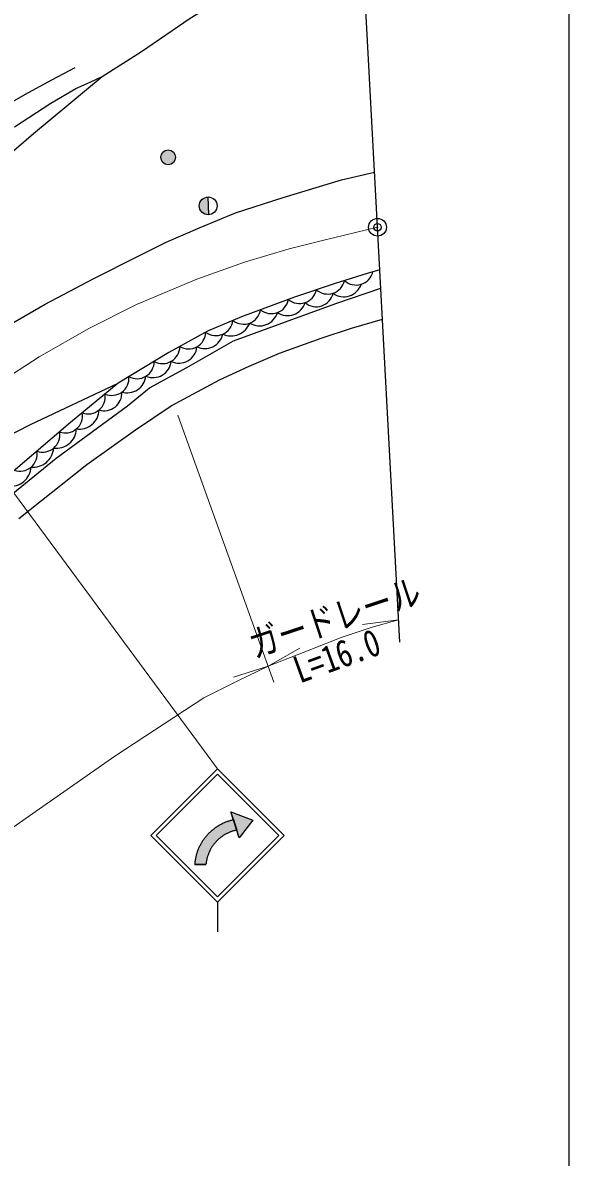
# Model space of a CAD drawing. Units: millimetres, scale not verified. Extents: x 40000 to 680000, y 20000 to 380000.
# Drawn here: x 542107 to 579000, y 241407 to 318051 of the extents above; entities that cross this region are included whole.
import ezdxf
from ezdxf.enums import TextEntityAlignment as Align

# ---------------------------------------------------------------- set-up
doc = ezdxf.new("R2010")
doc.units = ezdxf.units.MM
doc.header["$LTSCALE"] = 1000
doc.header["$PDMODE"] = 32
doc.header["$PDSIZE"] = 500
doc.linetypes.add('CHAIN', pattern=[18.5, 12, -1.5, 3.5, -1.5])
for name, color, linetype, lineweight in [('M-BGD', 7, 'Continuous', 25), ('M-BMK', 2, 'CHAIN', 13), ('M-BMK-OTRS', 5, 'Continuous', 25), ('M-BMK-SRVR', 3, 'Continuous', 25), ('M-STR-HTXT', 7, 'Continuous', 13), ('M-STR-STRC', 7, 'Continuous', 25), ('M-TTL-BAND', 7, 'Continuous', 25)]:
    doc.layers.add(name, color=color, linetype=linetype, lineweight=lineweight)
doc.layers.add('M-OTRS', color=6, linetype='Continuous')
doc.styles.add('ＭＳ ゴシック', font='')
doc.styles.get('ＭＳ ゴシック').set_extended_font_data('MS Gothic')

msp = doc.modelspace()

# ---------------------------------------------------------------- hatches: boundary and pattern name
at = {"layer": 'M-BGD'}
for points in [[(551425, 308960, -1), (552425, 308960, -1)], [(554601, 306278), (554652, 305079, -0.41421), (554027, 305653, -0.41421)]]:
    msp.add_hatch(color=256, dxfattribs=at).paths.add_polyline_path(points)
at = {"layer": 'M-STR-STRC'}
for points in [[(556553, 263507), (556509, 263498), (556465, 263488), (556421, 263478), (556378, 263466), (556334, 263454), (556291, 263441), (556248, 263427), (556205, 263413), (556163, 263398), (556121, 263382), (556079, 263365), (556037, 263348), (555996, 263330), (555955, 263311), (555914, 263291), (555874, 263271), (555834, 263250), (555794, 263228), (555755, 263206), (555716, 263183), (555678, 263159), (555640, 263135), (555602, 263110), (555565, 263084), (555528, 263058), (555492, 263031), (555456, 263003), (555421, 262975), (555386, 262946), (555352, 262917), (555319, 262887), (555285, 262856), (555253, 262825), (555221, 262794), (555189, 262761), (555158, 262728), (555128, 262695), (555098, 262661), (555069, 262627), (555040, 262592), (555012, 262557), (554985, 262521), (554958, 262484), (554932, 262447), (554906, 262410), (554882, 262373), (554858, 262334), (554834, 262296), (554811, 262257), (554789, 262218), (554768, 262178), (554747, 262138), (554727, 262097), (554708, 262057), (554689, 262015), (554671, 261974), (554654, 261932), (554638, 261890), (554622, 261848), (554607, 261805), (554593, 261762), (554579, 261719), (554567, 261676), (554555, 261633), (554544, 261589), (554533, 261545), (554524, 261501), (554515, 261457), (554507, 261412), (554499, 261368), (554493, 261323), (554487, 261278), (554482, 261233), (554478, 261188), (554477, 261184), (553734, 261185), (553737, 261224), (553742, 261282), (553748, 261340), (553755, 261397), (553763, 261455), (553772, 261512), (553782, 261570), (553792, 261627), (553804, 261683), (553817, 261740), (553831, 261796), (553846, 261852), (553862, 261908), (553879, 261964), (553897, 262019), (553916, 262074), (553935, 262129), (553956, 262183), (553978, 262237), (554000, 262290), (554024, 262343), (554048, 262396), (554073, 262448), (554100, 262500), (554127, 262552), (554155, 262602), (554184, 262653), (554214, 262703), (554244, 262752), (554276, 262801), (554308, 262849), (554341, 262896), (554375, 262944), (554410, 262990), (554446, 263036), (554482, 263081), (554519, 263126), (554557, 263170), (554596, 263213), (554636, 263255), (554676, 263297), (554717, 263338), (554759, 263379), (554801, 263418), (554844, 263457), (554888, 263496), (554932, 263533), (554977, 263570), (555023, 263606), (555069, 263641), (555116, 263675), (555164, 263708), (555212, 263741), (555260, 263773), (555309, 263803), (555359, 263833), (555409, 263863), (555460, 263891), (555511, 263918), (555563, 263945), (555615, 263970), (555668, 263995), (555721, 264019), (555774, 264041), (555828, 264063), (555882, 264084), (555937, 264104), (555991, 264123), (556047, 264141), (556102, 264158), (556158, 264175), (556214, 264190), (556270, 264204), (556327, 264217), (556161, 264737), (557631, 264172), (556719, 262988)], [(556327, 264217), (556270, 264204), (556214, 264190), (556158, 264175), (556102, 264158), (556047, 264141), (555991, 264123), (555937, 264104), (555882, 264084), (555828, 264063), (555774, 264041), (555721, 264019), (555668, 263995), (555615, 263970), (555563, 263945), (555511, 263918), (555460, 263891), (555409, 263863), (555359, 263833), (555309, 263803), (555260, 263773), (555212, 263741), (555164, 263708), (555116, 263675), (555069, 263641), (555023, 263606), (554977, 263570), (554932, 263533), (554888, 263496), (554844, 263457), (554801, 263418), (554759, 263379), (554717, 263338), (554676, 263297), (554636, 263255), (554596, 263213), (554557, 263170), (554519, 263126), (554482, 263081), (554446, 263036), (554410, 262990), (554375, 262944), (554341, 262896), (554308, 262849), (554276, 262801), (554244, 262752), (554214, 262703), (554184, 262653), (554155, 262602), (554127, 262552), (554100, 262500), (554073, 262448), (554048, 262396), (554024, 262343), (554000, 262290), (553978, 262237), (553956, 262183), (553935, 262129), (553916, 262074), (553897, 262019), (553879, 261964), (553862, 261908), (553846, 261852), (553831, 261796), (553817, 261740), (553804, 261683), (553792, 261627), (553782, 261570), (553772, 261512), (553763, 261455), (553755, 261397), (553748, 261340), (553742, 261282), (553737, 261224), (553734, 261185), (554477, 261184), (554482, 261233), (554487, 261278), (554493, 261323), (554499, 261368), (554507, 261412), (554515, 261457), (554524, 261501), (554533, 261545), (554544, 261589), (554555, 261633), (554567, 261676), (554579, 261719), (554593, 261762), (554607, 261805), (554622, 261848), (554638, 261890), (554654, 261932), (554671, 261974), (554689, 262015), (554708, 262057), (554727, 262097), (554747, 262138), (554768, 262178), (554789, 262218), (554811, 262257), (554834, 262296), (554858, 262334), (554882, 262373), (554906, 262410), (554932, 262447), (554958, 262484), (554985, 262521), (555012, 262557), (555040, 262592), (555069, 262627), (555098, 262661), (555128, 262695), (555158, 262728), (555189, 262761), (555221, 262794), (555253, 262825), (555285, 262856), (555319, 262887), (555352, 262917), (555386, 262946), (555421, 262975), (555456, 263003), (555492, 263031), (555528, 263058), (555565, 263084), (555602, 263110), (555640, 263135), (555678, 263159), (555716, 263183), (555755, 263206), (555794, 263228), (555834, 263250), (555874, 263271), (555914, 263291), (555955, 263311), (555996, 263330), (556037, 263348), (556079, 263365), (556121, 263382), (556163, 263398), (556205, 263413), (556248, 263427), (556291, 263441), (556334, 263454), (556378, 263466), (556421, 263478), (556465, 263488), (556509, 263498), (556553, 263507)]]:
    msp.add_hatch(color=256, dxfattribs=at).paths.add_polyline_path(points)

# ---------------------------------------------------------------- linework, layer by layer
at = {"layer": 'M-BGD'}
msp.add_line((554601, 306278), (554652, 305079), dxfattribs=at)
for points in [[(538110, 295793), (538719, 301658), (539040, 307295), (542840, 310555), (547475, 314406), (550118, 316114), (553399, 318346), (555974, 319957), (557831, 320906), (560399, 321952), (560891, 321922), (562064, 321490), (564167, 320733), (565204, 320065)], [(541044, 312501), (542507, 313341), (544078, 314184), (545639, 315017)], [(541553, 311023), (544014, 312617), (545701, 313596), (546666, 314041), (547475, 314406)], [(507571, 273953), (509470, 275022), (512610, 277309), (514738, 278971), (518096, 281475), (522756, 284898), (525787, 287159), (528878, 289396), (532102, 291717), (533712, 292841), (536518, 294795), (539207, 296481), (541162, 297616), (543625, 299042), (546916, 300778), (549889, 302281), (551799, 303223), (554088, 304208), (556460, 305210), (559684, 306245), (563626, 307431), (565855, 307949)], [(566210, 301349), (565353, 301101), (563188, 300437), (560452, 299510), (556881, 298181), (554573, 297203), (551976, 295766), (548541, 293706), (545341, 291033), (540206, 286685), (535550, 282724), (531172, 279181), (527119, 275545), (524599, 272964), (521131, 269605), (518240, 266808), (515794, 264795), (513954, 263389), (512065, 262010), (507701, 259239), (501085, 255191), (494024, 251262), (489263, 248806), (485510, 246471)], [(486364, 245306), (488290, 246737), (491245, 248524), (497037, 251931), (505450, 256886), (512659, 261468), (515209, 263230), (517306, 264803), (521437, 268529), (525822, 272793), (529857, 276711), (534600, 280689), (544356, 288631), (549180, 292167), (550666, 293380), (553184, 294761), (556346, 296552), (559852, 297844), (563237, 299084), (566275, 300126)], [(541847, 284564), (546435, 288207), (549724, 290547), (552138, 292160), (555399, 293916), (557392, 294849), (559445, 295717), (562241, 296741), (564299, 297412), (566388, 298035)], [(488186, 242820), (483510, 249201), (477165, 252696), (470548, 254330), (476213, 253658), (480783, 253558), (481921, 253683), (483179, 253907), (484137, 254131), (485781, 254641), (487574, 255562), (492208, 258140), (499933, 262625), (503525, 264646), (508827, 268054), (515578, 272850), (521301, 276659), (528236, 281642), (534133, 285791), (538912, 289015), (542636, 290906), (548541, 293706)]]:
    msp.add_lwpolyline(points, dxfattribs=at)
for centre, radius in [((551925, 308960), 500), ((554626, 305678), 600)]:
    msp.add_circle(centre, radius, dxfattribs=at)
for centre, radius, start, end in [((564614, 301487), 1160, 227.35683, 346.38865), ((562695, 300881), 1160, 228.6449, 347.68365), ((560791, 300239), 1160, 229.57225, 348.6093), ((561923, 300025), 1160, 229.5071, 347.74796), ((563788, 300761), 1225, 233.34278, 341.69419), ((558896, 299559), 1160, 230.89555, 349.92517), ((559985, 299505), 1240, 236.49078, 343.0104), ((557019, 298845), 1160, 231.69057, 350.74136), ((558102, 298821), 1248, 237.8974, 343.72883), ((555149, 298079), 1160, 233.80433, 352.86542), ((556163, 298268), 1372, 246.12773, 338.42299), ((553304, 297174), 1160, 239.44039, 358.47001), ((554397, 297278), 1240, 244.61549, 347.6755), ((551554, 296182), 1160, 240.58627, 359.63049), ((552665, 296261), 1205, 243.96893, 355.09456), ((549824, 295162), 1160, 241.43521, 0.46483), ((550892, 295328), 1253, 247.91001, 353.14846), ((548120, 294027), 1155, 246.42705, 5.74966), ((549147, 294330), 1285, 254.35031, 352.68024), ((546513, 292779), 1160, 250.35781, 9.38744), ((547604, 293034), 1197, 253.12039, 2.8463), ((544978, 291493), 1160, 250.54592, 9.5761), ((545923, 291924), 1334, 261.46769, 358.46594), ((544389, 290640), 1337, 261.80119, 358.51618), ((543448, 290202), 1160, 250.74155, 9.77117), ((541922, 288910), 1160, 250.74155, 9.77117), ((542791, 289430), 1412, 265.14979, 355.36293), ((541277, 288123), 1398, 264.60323, 355.92645)]:
    msp.add_arc(centre, radius, start, end, dxfattribs=at)
at = {"layer": 'M-BMK'}
msp.add_lwpolyline([(467442, 256894), (472630, 256633), (476113, 256742), (478246, 256909), (482285, 257559), (486418, 258602), (490839, 260150), (494128, 261707), (497207, 263265), (533792, 288850), (539942, 293343), (543208, 295488), (546623, 297420), (549778, 299004), (553866, 300735), (557075, 301871), (560101, 302769), (562345, 303349), (566055, 304232)], dxfattribs=at)
at = {"layer": 'M-BMK-OTRS'}
msp.add_line((567561, 276199), (564730, 328883), dxfattribs=at)
at = {"layer": 'M-BMK-SRVR'}
msp.add_circle((566055, 304232), 600, dxfattribs=at)
at = {"layer": 'M-OTRS'}
msp.add_point((566055, 304232), dxfattribs=at)
at = {"layer": 'M-STR-HTXT'}
for p, q in [((552570, 291528), (559053, 273512)), ((539089, 289527), (555254, 267639)), ((567480, 277703), (565045, 277391)), ((558670, 274576), (560805, 275789)), ((558670, 274576), (556328, 273840))]:
    msp.add_line(p, q, dxfattribs=at)
msp.add_lwpolyline([(473360, 231644), (477476, 231773), (481211, 232064), (487340, 233052), (493621, 234635), (500344, 236990), (505124, 239252), (510081, 241762), (548332, 268511), (554329, 272450), (556579, 273581), (558670, 274576), (561557, 275720), (563606, 276523), (565702, 277216), (567480, 277703)], dxfattribs=at)
at = {"layer": 'M-STR-STRC'}
for p, q in [((550754, 263139), (555254, 267639)), ((559755, 263139), (555254, 267639)), ((551108, 263139), (555254, 267285)), ((559401, 263139), (555254, 267285)), ((556719, 262988), (556161, 264737)), ((556161, 264737), (557631, 264172)), ((557631, 264172), (556719, 262988)), ((550754, 263139), (555254, 258638)), ((551108, 263139), (555254, 258992)), ((555254, 258992), (559401, 263139)), ((555255, 258639), (559755, 263139)), ((553734, 261185), (554477, 261184)), ((555254, 258638), (555254, 256639))]:
    msp.add_line(p, q, dxfattribs=at)
for points in [[(556161, 264737), (557631, 264172), (556719, 262988)], [(556161, 264737), (557631, 264172), (556719, 262988)], [(556327, 264217), (556161, 264737), (557631, 264172), (556719, 262988), (556553, 263507)], [(556327, 264217), (556553, 263507), (556553, 263507), (556509, 263498), (556465, 263488), (556421, 263478), (556378, 263466), (556334, 263454), (556291, 263441), (556248, 263427), (556205, 263413), (556163, 263398), (556121, 263382), (556079, 263365), (556037, 263348), (555996, 263330), (555955, 263311), (555914, 263291), (555874, 263271), (555834, 263250), (555794, 263228), (555755, 263206), (555716, 263183), (555678, 263159), (555640, 263135), (555602, 263110), (555565, 263084), (555528, 263058), (555492, 263031), (555456, 263003), (555421, 262975), (555386, 262946), (555352, 262917), (555319, 262887), (555285, 262856), (555253, 262825), (555221, 262794), (555189, 262761), (555158, 262728), (555128, 262695), (555098, 262661), (555069, 262627), (555040, 262592), (555012, 262557), (554985, 262521), (554958, 262484), (554932, 262447), (554906, 262410), (554882, 262373), (554858, 262334), (554834, 262296), (554811, 262257), (554789, 262218), (554768, 262178), (554747, 262138), (554727, 262097), (554708, 262057), (554689, 262015), (554671, 261974), (554654, 261932), (554638, 261890), (554622, 261848), (554607, 261805), (554593, 261762), (554579, 261719), (554567, 261676), (554555, 261633), (554544, 261589), (554533, 261545), (554524, 261501), (554515, 261457), (554507, 261412), (554499, 261368), (554493, 261323), (554487, 261278), (554482, 261233), (554478, 261188), (554477, 261184), (554477, 261184), (553734, 261185), (553734, 261185), (553737, 261224), (553742, 261282), (553748, 261340), (553755, 261397), (553763, 261455), (553772, 261512), (553782, 261570), (553792, 261627), (553804, 261683), (553817, 261740), (553831, 261796), (553846, 261852), (553862, 261908), (553879, 261964), (553897, 262019), (553916, 262074), (553935, 262129), (553956, 262183), (553978, 262237), (554000, 262290), (554024, 262343), (554048, 262396), (554073, 262448), (554100, 262500), (554127, 262552), (554155, 262602), (554184, 262653), (554214, 262703), (554244, 262752), (554276, 262801), (554308, 262849), (554341, 262896), (554375, 262944), (554410, 262990), (554446, 263036), (554482, 263081), (554519, 263126), (554557, 263170), (554596, 263213), (554636, 263255), (554676, 263297), (554717, 263338), (554759, 263379), (554801, 263418), (554844, 263457), (554888, 263496), (554932, 263533), (554977, 263570), (555023, 263606), (555069, 263641), (555116, 263675), (555164, 263708), (555212, 263741), (555260, 263773), (555309, 263803), (555359, 263833), (555409, 263863), (555460, 263891), (555511, 263918), (555563, 263945), (555615, 263970), (555668, 263995), (555721, 264019), (555774, 264041), (555828, 264063), (555882, 264084), (555937, 264104), (555991, 264123), (556047, 264141), (556102, 264158), (556158, 264175), (556214, 264190), (556270, 264204)]]:
    msp.add_lwpolyline(points, close=True, dxfattribs=at)
at = {"layer": 'M-TTL-BAND'}
msp.add_line((579000, 20000), (579000, 370000), dxfattribs=at)

# ---------------------------------------------------------------- texts
at = {"layer": 'M-STR-HTXT', "style": 'ＭＳ ゴシック', "width": 0.8}
msp.add_text('ガードレール', height=1833, rotation=18.297, dxfattribs=at).set_placement((563622, 276474), align=Align.BOTTOM_CENTER)
msp.add_text('L=16.0', height=1833, rotation=19.886, dxfattribs=at).set_placement((562994, 276148), align=Align.TOP_CENTER)

doc.saveas('drawing.dxf')
